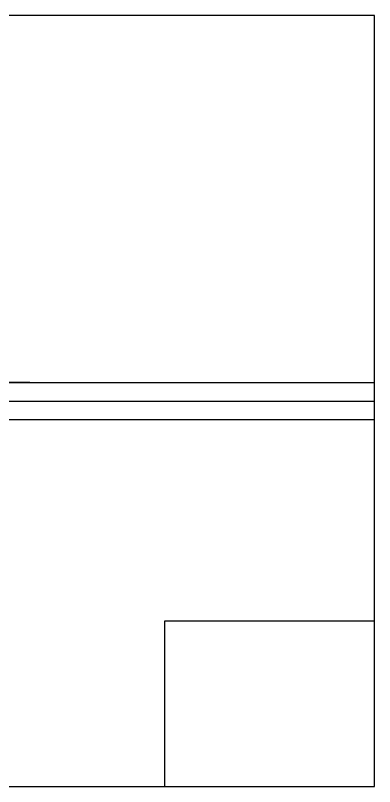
# Model space of a CAD drawing. Header units: inches. Extents: x 0 to 580, y 0 to 420.
# Drawn here: x 384.2 to 580, y 0 to 420 of the extents above; entities that cross this region are included whole.
import ezdxf

# ---------------------------------------------------------------- set-up
doc = ezdxf.new("R2010")
doc.units = ezdxf.units.IN
doc.header["$MEASUREMENT"] = 0

msp = doc.modelspace()

# ---------------------------------------------------------------- linework, layer by layer
for p, q in [((580, 420), (0, 420)), ((580, 0), (580, 420)), ((0, 220), (580, 220)), ((0, 220), (580, 220)), ((392, 220), (300, 220)), ((0, 210), (580, 210)), ((0, 200), (580, 200)), ((580, 90), (465.47271, 90)), ((465.47271, 90), (465.47271, 0)), ((0, 0), (580, 0))]:
    msp.add_line(p, q)

doc.saveas('drawing.dxf')
